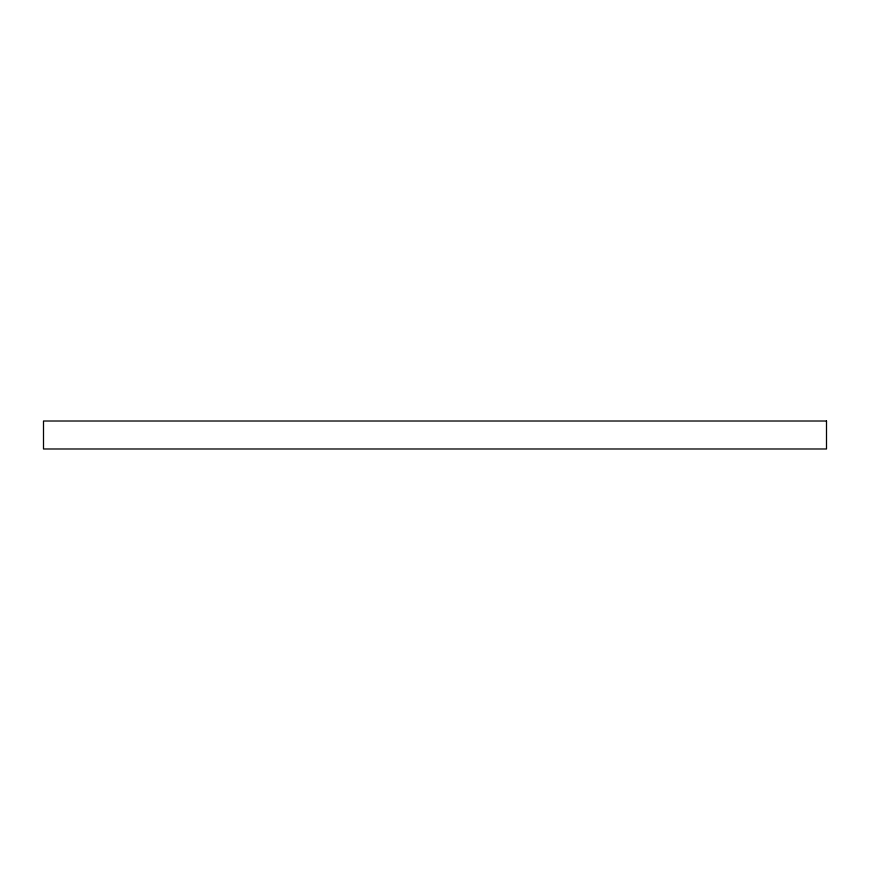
<?xml version="1.0" encoding="UTF-8"?>
<svg xmlns="http://www.w3.org/2000/svg" width="870" height="870" viewBox="0 0 870 870"><rect width="100%" height="100%" fill="white"/><g stroke="black" fill="none" stroke-linecap="round" stroke-linejoin="round"><path stroke-width="1.3" d="M826.5 421.015L43.5 421.015L43.5 448.985L826.5 448.985L826.5 421.015"/></g></svg>
